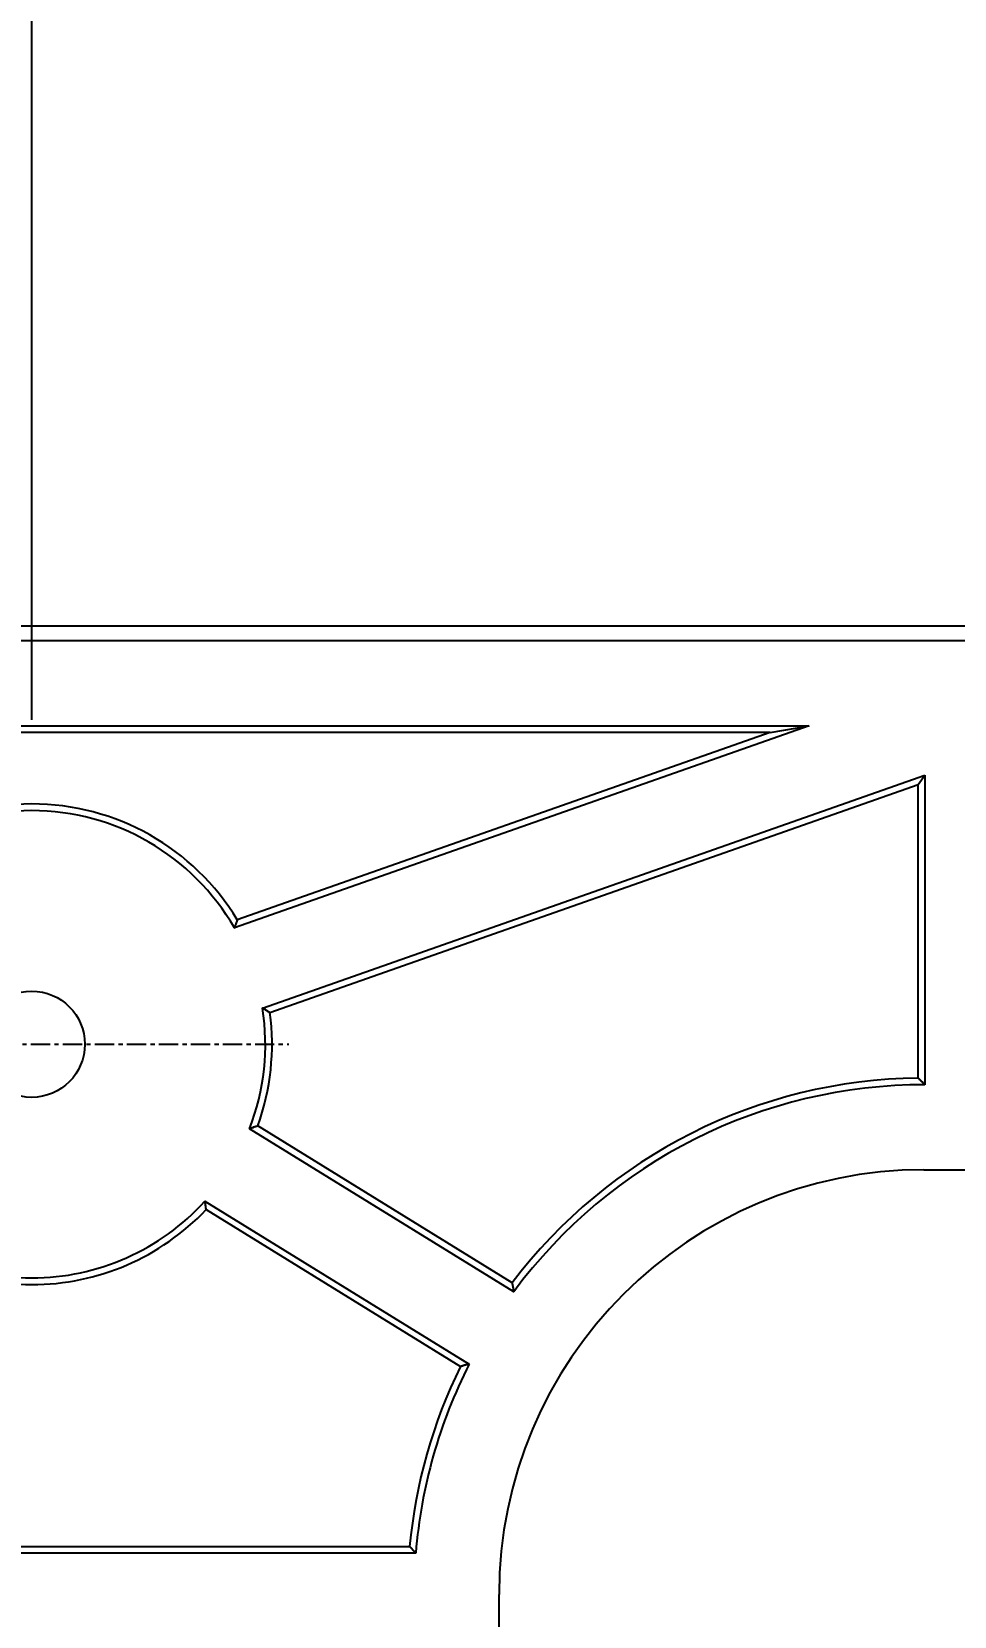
# Model space of a CAD drawing. Extents: x -268 to 907, y 393 to 1224.
# Drawn here: x 249.66 to 271.38, y 995.58 to 1032.88 of the extents above; entities that cross this region are included whole.
import ezdxf

# ---------------------------------------------------------------- set-up
doc = ezdxf.new("R2010")
doc.units = 0
doc.header["$LTSCALE"] = 1.21
doc.header["$MEASUREMENT"] = 0
doc.linetypes.add('CENTER', pattern=[0.6, 0.375, -0.075, 0.075, -0.075])
doc.layers.get('0').update_dxf_attribs({"linetype": 'CONTINUOUS'})
doc.layers.get('DEFPOINTS').update_dxf_attribs({"linetype": 'CONTINUOUS'})
doc.layers.add('DIM', color=82, linetype='CONTINUOUS')
doc.styles.get("Standard").update_dxf_attribs({"font": 'txt', "bigfont": 'gbcbig.shx'})
doc.styles.add('TXT', font='txt.shx', dxfattribs={"bigfont": 'gbcbig.shx'})
doc.dimstyles.new('Y3', dxfattribs={"dimtxt": 3, "dimasz": 2, "dimexe": 0.3, "dimexo": 0.3, "dimgap": 0.66, "dimtad": 0, "dimdec": 4, "dimdsep": 46, "dimtxsty": 'Standard', "dimcen": 0, "dimclrd": 3, "dimclre": 3, "dimadec": 0, "dimazin": 0, "dimtfac": 1, "dimtdec": 4, "dimtofl": 0, "dimtmove": 2, "dimatfit": 3, "dimfxl": 0, "dimtolj": 1, "dimarcsym": 0})

# ---------------------------------------------------------------- blocks, each defined once
blk = doc.blocks.new('_CLOSEDBLANK')
at = {"color": 0, "linetype": 'ByBlock'}
for p, q in [((-1, 0.167), (0, 0)), ((-1, 0.167), (-1, -0.167)), ((0, 0), (-1, -0.167))]:
    blk.add_line(p, q, dxfattribs=at)
blk = doc.blocks.new('*D55')
at = {"layer": 'DEFPOINTS', "color": 0}
for p in [(249.664, 1035.761), (249.664, 1016.385), (332.664, 1015.268)]:
    blk.add_point(p, dxfattribs=at)
at = {"layer": 'DIM', "color": 3, "lineweight": -2}
for p, q in [((249.664, 1016.685), (249.664, 1036.061)), ((332.664, 1015.568), (332.664, 1036.061)), ((251.664, 1035.761), (287.171, 1035.761)), ((330.664, 1035.761), (295.157, 1035.761))]:
    blk.add_line(p, q, dxfattribs=at)
at = {"layer": 'DIM', "color": 3, "lineweight": -2, "xscale": 2, "yscale": 2, "zscale": 2, "rotation": 180}
blk.add_blockref('_CLOSEDBLANK', (249.664, 1035.761), dxfattribs=at)
at = {"layer": 'DIM', "color": 3, "lineweight": -2, "xscale": 2, "yscale": 2, "zscale": 2}
blk.add_blockref('_CLOSEDBLANK', (332.664, 1035.761), dxfattribs=at)
at = {"layer": 'DIM', "color": 0, "insert": (291.164, 1035.761), "char_height": 4, "attachment_point": 5, "style": 'TXT'}
blk.add_mtext('\\A1;83', dxfattribs=at)

msp = doc.modelspace()

# ---------------------------------------------------------------- linework, layer by layer
at = {"color": 7, "linetype": 'Continuous'}
for p, q in [((153.81469, 1018.89201), (345.51334, 1018.89201)), ((345.16414, 1018.5428), (154.16389, 1018.5428)), ((231.36332, 1016.54225), (267.96471, 1016.54225)), ((267.96471, 1016.54225), (254.43411, 1011.78295)), ((267.0439, 1016.38503), (267.96471, 1016.54225)), ((267.0439, 1016.38503), (232.28413, 1016.38503)), ((267.0439, 1016.38503), (254.50389, 1011.97416)), ((255.09774, 1009.89626), (270.68868, 1015.38028)), ((270.53145, 1015.15831), (270.68868, 1015.38028)), ((270.68868, 1015.38028), (270.68868, 1008.09198)), ((255.27186, 1009.79084), (270.53145, 1015.15831)), ((270.53145, 1008.24851), (270.53145, 1015.15831)), ((260.97131, 1003.43023), (254.98467, 1007.12286)), ((261.01113, 1003.22094), (254.7921, 1007.05691)), ((270.66401, 1006.09201), (322.71334, 1006.09201)), ((253.74215, 1005.35468), (259.96117, 1001.51871)), ((253.76963, 1005.15299), (259.75627, 1001.46037)), ((258.70381, 997.06852), (240.62421, 997.06852)), ((240.76826, 997.22575), (258.55977, 997.22575)), ((260.66401, 848.04504), (260.66401, 996.09201))]:
    msp.add_line(p, q, dxfattribs=at)
at = {"color": 1, "linetype": 'CENTER'}
msp.add_line((243.61401, 1009.04504), (255.71401, 1009.04504), dxfattribs=at)
at = {"color": 7}
for points in [[(254.504, 1011.97, 0), (254.504, 1011.97, 0), (254.503, 1011.97, 0), (254.503, 1011.97, 0), (254.502, 1011.97, 0), (254.502, 1011.97, 0), (254.502, 1011.97, 0), (254.501, 1011.97, 0), (254.501, 1011.97, 0), (254.501, 1011.97, 0), (254.5, 1011.96, 0), (254.5, 1011.96, 0), (254.5, 1011.96, 0), (254.499, 1011.96, 0), (254.499, 1011.96, 0), (254.498, 1011.96, 0), (254.498, 1011.96, 0), (254.498, 1011.96, 0), (254.497, 1011.96, 0), (254.497, 1011.96, 0), (254.497, 1011.95, 0), (254.496, 1011.95, 0), (254.496, 1011.95, 0), (254.496, 1011.95, 0), (254.495, 1011.95, 0), (254.495, 1011.95, 0), (254.495, 1011.95, 0), (254.494, 1011.95, 0), (254.494, 1011.95, 0), (254.493, 1011.95, 0), (254.493, 1011.94, 0), (254.493, 1011.94, 0), (254.492, 1011.94, 0), (254.492, 1011.94, 0), (254.492, 1011.94, 0), (254.491, 1011.94, 0), (254.491, 1011.94, 0), (254.491, 1011.94, 0), (254.49, 1011.94, 0), (254.49, 1011.94, 0), (254.489, 1011.93, 0), (254.489, 1011.93, 0), (254.489, 1011.93, 0), (254.488, 1011.93, 0), (254.488, 1011.93, 0), (254.488, 1011.93, 0), (254.487, 1011.93, 0), (254.487, 1011.93, 0), (254.487, 1011.93, 0), (254.486, 1011.93, 0), (254.486, 1011.92, 0), (254.485, 1011.92, 0), (254.485, 1011.92, 0), (254.485, 1011.92, 0), (254.484, 1011.92, 0), (254.484, 1011.92, 0), (254.484, 1011.92, 0), (254.483, 1011.92, 0), (254.483, 1011.92, 0), (254.483, 1011.92, 0), (254.482, 1011.91, 0), (254.482, 1011.91, 0), (254.481, 1011.91, 0), (254.481, 1011.91, 0), (254.481, 1011.91, 0), (254.48, 1011.91, 0), (254.48, 1011.91, 0), (254.48, 1011.91, 0), (254.479, 1011.91, 0), (254.479, 1011.9, 0), (254.479, 1011.9, 0), (254.478, 1011.9, 0), (254.478, 1011.9, 0), (254.477, 1011.9, 0), (254.477, 1011.9, 0), (254.477, 1011.9, 0), (254.476, 1011.9, 0), (254.476, 1011.9, 0), (254.476, 1011.9, 0), (254.475, 1011.89, 0), (254.475, 1011.89, 0), (254.475, 1011.89, 0), (254.474, 1011.89, 0), (254.474, 1011.89, 0), (254.473, 1011.89, 0), (254.473, 1011.89, 0), (254.473, 1011.89, 0), (254.472, 1011.89, 0), (254.472, 1011.89, 0), (254.472, 1011.88, 0), (254.471, 1011.88, 0), (254.471, 1011.88, 0), (254.471, 1011.88, 0), (254.47, 1011.88, 0), (254.47, 1011.88, 0), (254.469, 1011.88, 0), (254.469, 1011.88, 0), (254.469, 1011.88, 0), (254.468, 1011.88, 0), (254.468, 1011.87, 0), (254.468, 1011.87, 0), (254.467, 1011.87, 0), (254.467, 1011.87, 0), (254.467, 1011.87, 0), (254.466, 1011.87, 0), (254.466, 1011.87, 0), (254.465, 1011.87, 0), (254.465, 1011.87, 0), (254.465, 1011.87, 0), (254.464, 1011.86, 0), (254.464, 1011.86, 0), (254.464, 1011.86, 0), (254.463, 1011.86, 0), (254.463, 1011.86, 0), (254.463, 1011.86, 0), (254.462, 1011.86, 0), (254.462, 1011.86, 0), (254.461, 1011.86, 0), (254.461, 1011.86, 0), (254.461, 1011.85, 0), (254.46, 1011.85, 0), (254.46, 1011.85, 0), (254.46, 1011.85, 0), (254.459, 1011.85, 0), (254.459, 1011.85, 0), (254.458, 1011.85, 0), (254.458, 1011.85, 0), (254.458, 1011.85, 0), (254.457, 1011.85, 0), (254.457, 1011.84, 0), (254.457, 1011.84, 0), (254.456, 1011.84, 0), (254.456, 1011.84, 0), (254.456, 1011.84, 0), (254.455, 1011.84, 0), (254.455, 1011.84, 0), (254.454, 1011.84, 0), (254.454, 1011.84, 0), (254.454, 1011.84, 0), (254.453, 1011.83, 0), (254.453, 1011.83, 0), (254.453, 1011.83, 0), (254.452, 1011.83, 0), (254.452, 1011.83, 0), (254.451, 1011.83, 0), (254.451, 1011.83, 0), (254.451, 1011.83, 0), (254.45, 1011.83, 0), (254.45, 1011.83, 0), (254.45, 1011.82, 0), (254.449, 1011.82, 0), (254.449, 1011.82, 0), (254.449, 1011.82, 0), (254.448, 1011.82, 0), (254.448, 1011.82, 0), (254.447, 1011.82, 0), (254.447, 1011.82, 0), (254.447, 1011.82, 0), (254.446, 1011.82, 0), (254.446, 1011.81, 0), (254.446, 1011.81, 0), (254.445, 1011.81, 0), (254.445, 1011.81, 0), (254.444, 1011.81, 0), (254.444, 1011.81, 0), (254.444, 1011.81, 0), (254.443, 1011.81, 0), (254.443, 1011.81, 0), (254.443, 1011.81, 0), (254.442, 1011.8, 0), (254.442, 1011.8, 0), (254.442, 1011.8, 0), (254.441, 1011.8, 0), (254.441, 1011.8, 0), (254.44, 1011.8, 0), (254.44, 1011.8, 0), (254.44, 1011.8, 0), (254.439, 1011.8, 0), (254.439, 1011.8, 0), (254.439, 1011.79, 0), (254.438, 1011.79, 0), (254.438, 1011.79, 0), (254.437, 1011.79, 0), (254.437, 1011.79, 0), (254.437, 1011.79, 0), (254.436, 1011.79, 0), (254.436, 1011.79, 0), (254.436, 1011.79, 0), (254.435, 1011.79, 0), (254.435, 1011.78, 0), (254.434, 1011.78, 0), (254.434, 1011.78, 0)], [(255.272, 1009.79, 0), (255.271, 1009.79, 0), (255.27, 1009.79, 0), (255.269, 1009.79, 0), (255.268, 1009.79, 0), (255.267, 1009.79, 0), (255.266, 1009.79, 0), (255.265, 1009.79, 0), (255.265, 1009.8, 0), (255.264, 1009.8, 0), (255.263, 1009.8, 0), (255.262, 1009.8, 0), (255.261, 1009.8, 0), (255.26, 1009.8, 0), (255.259, 1009.8, 0), (255.258, 1009.8, 0), (255.257, 1009.8, 0), (255.256, 1009.8, 0), (255.255, 1009.8, 0), (255.255, 1009.8, 0), (255.254, 1009.8, 0), (255.253, 1009.8, 0), (255.252, 1009.8, 0), (255.251, 1009.8, 0), (255.25, 1009.8, 0), (255.249, 1009.8, 0), (255.248, 1009.81, 0), (255.247, 1009.81, 0), (255.246, 1009.81, 0), (255.245, 1009.81, 0), (255.245, 1009.81, 0), (255.244, 1009.81, 0), (255.243, 1009.81, 0), (255.242, 1009.81, 0), (255.241, 1009.81, 0), (255.24, 1009.81, 0), (255.239, 1009.81, 0), (255.238, 1009.81, 0), (255.237, 1009.81, 0), (255.236, 1009.81, 0), (255.235, 1009.81, 0), (255.235, 1009.81, 0), (255.234, 1009.81, 0), (255.233, 1009.81, 0), (255.232, 1009.82, 0), (255.231, 1009.82, 0), (255.23, 1009.82, 0), (255.229, 1009.82, 0), (255.228, 1009.82, 0), (255.227, 1009.82, 0), (255.226, 1009.82, 0), (255.225, 1009.82, 0), (255.225, 1009.82, 0), (255.224, 1009.82, 0), (255.223, 1009.82, 0), (255.222, 1009.82, 0), (255.221, 1009.82, 0), (255.22, 1009.82, 0), (255.219, 1009.82, 0), (255.218, 1009.82, 0), (255.217, 1009.82, 0), (255.216, 1009.82, 0), (255.215, 1009.83, 0), (255.215, 1009.83, 0), (255.214, 1009.83, 0), (255.213, 1009.83, 0), (255.212, 1009.83, 0), (255.211, 1009.83, 0), (255.21, 1009.83, 0), (255.209, 1009.83, 0), (255.208, 1009.83, 0), (255.207, 1009.83, 0), (255.206, 1009.83, 0), (255.205, 1009.83, 0), (255.205, 1009.83, 0), (255.204, 1009.83, 0), (255.203, 1009.83, 0), (255.202, 1009.83, 0), (255.201, 1009.83, 0), (255.2, 1009.83, 0), (255.199, 1009.84, 0), (255.198, 1009.84, 0), (255.197, 1009.84, 0), (255.196, 1009.84, 0), (255.195, 1009.84, 0), (255.195, 1009.84, 0), (255.194, 1009.84, 0), (255.193, 1009.84, 0), (255.192, 1009.84, 0), (255.191, 1009.84, 0), (255.19, 1009.84, 0), (255.189, 1009.84, 0), (255.188, 1009.84, 0), (255.187, 1009.84, 0), (255.186, 1009.84, 0), (255.185, 1009.84, 0), (255.185, 1009.84, 0), (255.184, 1009.84, 0), (255.183, 1009.85, 0), (255.182, 1009.85, 0), (255.181, 1009.85, 0), (255.18, 1009.85, 0), (255.179, 1009.85, 0), (255.178, 1009.85, 0), (255.177, 1009.85, 0), (255.176, 1009.85, 0), (255.175, 1009.85, 0), (255.174, 1009.85, 0), (255.174, 1009.85, 0), (255.173, 1009.85, 0), (255.172, 1009.85, 0), (255.171, 1009.85, 0), (255.17, 1009.85, 0), (255.169, 1009.85, 0), (255.168, 1009.85, 0), (255.167, 1009.85, 0), (255.166, 1009.86, 0), (255.165, 1009.86, 0), (255.164, 1009.86, 0), (255.164, 1009.86, 0), (255.163, 1009.86, 0), (255.162, 1009.86, 0), (255.161, 1009.86, 0), (255.16, 1009.86, 0), (255.159, 1009.86, 0), (255.158, 1009.86, 0), (255.157, 1009.86, 0), (255.156, 1009.86, 0), (255.155, 1009.86, 0), (255.154, 1009.86, 0), (255.153, 1009.86, 0), (255.153, 1009.86, 0), (255.152, 1009.86, 0), (255.151, 1009.86, 0), (255.15, 1009.87, 0), (255.149, 1009.87, 0), (255.148, 1009.87, 0), (255.147, 1009.87, 0), (255.146, 1009.87, 0), (255.145, 1009.87, 0), (255.144, 1009.87, 0), (255.143, 1009.87, 0), (255.143, 1009.87, 0), (255.142, 1009.87, 0), (255.141, 1009.87, 0), (255.14, 1009.87, 0), (255.139, 1009.87, 0), (255.138, 1009.87, 0), (255.137, 1009.87, 0), (255.136, 1009.87, 0), (255.135, 1009.87, 0), (255.134, 1009.87, 0), (255.133, 1009.87, 0), (255.132, 1009.88, 0), (255.132, 1009.88, 0), (255.131, 1009.88, 0), (255.13, 1009.88, 0), (255.129, 1009.88, 0), (255.128, 1009.88, 0), (255.127, 1009.88, 0), (255.126, 1009.88, 0), (255.125, 1009.88, 0), (255.124, 1009.88, 0), (255.123, 1009.88, 0), (255.122, 1009.88, 0), (255.122, 1009.88, 0), (255.121, 1009.88, 0), (255.12, 1009.88, 0), (255.119, 1009.88, 0), (255.118, 1009.88, 0), (255.117, 1009.88, 0), (255.116, 1009.89, 0), (255.115, 1009.89, 0), (255.114, 1009.89, 0), (255.113, 1009.89, 0), (255.112, 1009.89, 0), (255.111, 1009.89, 0), (255.111, 1009.89, 0), (255.11, 1009.89, 0), (255.109, 1009.89, 0), (255.108, 1009.89, 0), (255.107, 1009.89, 0), (255.106, 1009.89, 0), (255.105, 1009.89, 0), (255.104, 1009.89, 0), (255.103, 1009.89, 0), (255.102, 1009.89, 0), (255.101, 1009.89, 0), (255.1, 1009.89, 0), (255.1, 1009.9, 0), (255.099, 1009.9, 0), (255.098, 1009.9, 0)], [(270.689, 1008.09, 0), (270.688, 1008.09, 0), (270.687, 1008.09, 0), (270.686, 1008.09, 0), (270.685, 1008.1, 0), (270.685, 1008.1, 0), (270.684, 1008.1, 0), (270.683, 1008.1, 0), (270.682, 1008.1, 0), (270.681, 1008.1, 0), (270.68, 1008.1, 0), (270.68, 1008.1, 0), (270.679, 1008.1, 0), (270.678, 1008.1, 0), (270.677, 1008.1, 0), (270.676, 1008.1, 0), (270.676, 1008.11, 0), (270.675, 1008.11, 0), (270.674, 1008.11, 0), (270.673, 1008.11, 0), (270.672, 1008.11, 0), (270.671, 1008.11, 0), (270.671, 1008.11, 0), (270.67, 1008.11, 0), (270.669, 1008.11, 0), (270.668, 1008.11, 0), (270.667, 1008.11, 0), (270.667, 1008.11, 0), (270.666, 1008.11, 0), (270.665, 1008.12, 0), (270.664, 1008.12, 0), (270.663, 1008.12, 0), (270.662, 1008.12, 0), (270.662, 1008.12, 0), (270.661, 1008.12, 0), (270.66, 1008.12, 0), (270.659, 1008.12, 0), (270.658, 1008.12, 0), (270.657, 1008.12, 0), (270.657, 1008.12, 0), (270.656, 1008.12, 0), (270.655, 1008.13, 0), (270.654, 1008.13, 0), (270.653, 1008.13, 0), (270.653, 1008.13, 0), (270.652, 1008.13, 0), (270.651, 1008.13, 0), (270.65, 1008.13, 0), (270.649, 1008.13, 0), (270.648, 1008.13, 0), (270.648, 1008.13, 0), (270.647, 1008.13, 0), (270.646, 1008.13, 0), (270.645, 1008.14, 0), (270.644, 1008.14, 0), (270.644, 1008.14, 0), (270.643, 1008.14, 0), (270.642, 1008.14, 0), (270.641, 1008.14, 0), (270.64, 1008.14, 0), (270.639, 1008.14, 0), (270.639, 1008.14, 0), (270.638, 1008.14, 0), (270.637, 1008.14, 0), (270.636, 1008.14, 0), (270.635, 1008.15, 0), (270.634, 1008.15, 0), (270.634, 1008.15, 0), (270.633, 1008.15, 0), (270.632, 1008.15, 0), (270.631, 1008.15, 0), (270.63, 1008.15, 0), (270.63, 1008.15, 0), (270.629, 1008.15, 0), (270.628, 1008.15, 0), (270.627, 1008.15, 0), (270.626, 1008.15, 0), (270.625, 1008.16, 0), (270.625, 1008.16, 0), (270.624, 1008.16, 0), (270.623, 1008.16, 0), (270.622, 1008.16, 0), (270.621, 1008.16, 0), (270.62, 1008.16, 0), (270.62, 1008.16, 0), (270.619, 1008.16, 0), (270.618, 1008.16, 0), (270.617, 1008.16, 0), (270.616, 1008.16, 0), (270.616, 1008.17, 0), (270.615, 1008.17, 0), (270.614, 1008.17, 0), (270.613, 1008.17, 0), (270.612, 1008.17, 0), (270.611, 1008.17, 0), (270.611, 1008.17, 0), (270.61, 1008.17, 0), (270.609, 1008.17, 0), (270.608, 1008.17, 0), (270.607, 1008.17, 0), (270.606, 1008.17, 0), (270.606, 1008.17, 0), (270.605, 1008.18, 0), (270.604, 1008.18, 0), (270.603, 1008.18, 0), (270.602, 1008.18, 0), (270.602, 1008.18, 0), (270.601, 1008.18, 0), (270.6, 1008.18, 0), (270.599, 1008.18, 0), (270.598, 1008.18, 0), (270.597, 1008.18, 0), (270.597, 1008.18, 0), (270.596, 1008.18, 0), (270.595, 1008.19, 0), (270.594, 1008.19, 0), (270.593, 1008.19, 0), (270.592, 1008.19, 0), (270.592, 1008.19, 0), (270.591, 1008.19, 0), (270.59, 1008.19, 0), (270.589, 1008.19, 0), (270.588, 1008.19, 0), (270.588, 1008.19, 0), (270.587, 1008.19, 0), (270.586, 1008.19, 0), (270.585, 1008.2, 0), (270.584, 1008.2, 0), (270.583, 1008.2, 0), (270.583, 1008.2, 0), (270.582, 1008.2, 0), (270.581, 1008.2, 0), (270.58, 1008.2, 0), (270.579, 1008.2, 0), (270.578, 1008.2, 0), (270.578, 1008.2, 0), (270.577, 1008.2, 0), (270.576, 1008.2, 0), (270.575, 1008.21, 0), (270.574, 1008.21, 0), (270.574, 1008.21, 0), (270.573, 1008.21, 0), (270.572, 1008.21, 0), (270.571, 1008.21, 0), (270.57, 1008.21, 0), (270.569, 1008.21, 0), (270.569, 1008.21, 0), (270.568, 1008.21, 0), (270.567, 1008.21, 0), (270.566, 1008.21, 0), (270.565, 1008.21, 0), (270.564, 1008.22, 0), (270.564, 1008.22, 0), (270.563, 1008.22, 0), (270.562, 1008.22, 0), (270.561, 1008.22, 0), (270.56, 1008.22, 0), (270.56, 1008.22, 0), (270.559, 1008.22, 0), (270.558, 1008.22, 0), (270.557, 1008.22, 0), (270.556, 1008.22, 0), (270.555, 1008.22, 0), (270.555, 1008.23, 0), (270.554, 1008.23, 0), (270.553, 1008.23, 0), (270.552, 1008.23, 0), (270.551, 1008.23, 0), (270.55, 1008.23, 0), (270.55, 1008.23, 0), (270.549, 1008.23, 0), (270.548, 1008.23, 0), (270.547, 1008.23, 0), (270.546, 1008.23, 0), (270.545, 1008.23, 0), (270.545, 1008.24, 0), (270.544, 1008.24, 0), (270.543, 1008.24, 0), (270.542, 1008.24, 0), (270.541, 1008.24, 0), (270.541, 1008.24, 0), (270.54, 1008.24, 0), (270.539, 1008.24, 0), (270.538, 1008.24, 0), (270.537, 1008.24, 0), (270.536, 1008.24, 0), (270.536, 1008.24, 0), (270.535, 1008.25, 0), (270.534, 1008.25, 0), (270.533, 1008.25, 0), (270.532, 1008.25, 0), (270.531, 1008.25, 0)], [(254.985, 1007.12, 0), (254.984, 1007.12, 0), (254.983, 1007.12, 0), (254.982, 1007.12, 0), (254.981, 1007.12, 0), (254.98, 1007.12, 0), (254.979, 1007.12, 0), (254.978, 1007.12, 0), (254.977, 1007.12, 0), (254.976, 1007.12, 0), (254.975, 1007.12, 0), (254.974, 1007.12, 0), (254.973, 1007.12, 0), (254.972, 1007.12, 0), (254.971, 1007.12, 0), (254.97, 1007.12, 0), (254.969, 1007.12, 0), (254.968, 1007.12, 0), (254.967, 1007.12, 0), (254.966, 1007.12, 0), (254.965, 1007.12, 0), (254.964, 1007.12, 0), (254.963, 1007.12, 0), (254.962, 1007.11, 0), (254.961, 1007.11, 0), (254.96, 1007.11, 0), (254.958, 1007.11, 0), (254.957, 1007.11, 0), (254.956, 1007.11, 0), (254.955, 1007.11, 0), (254.954, 1007.11, 0), (254.953, 1007.11, 0), (254.952, 1007.11, 0), (254.951, 1007.11, 0), (254.95, 1007.11, 0), (254.949, 1007.11, 0), (254.948, 1007.11, 0), (254.947, 1007.11, 0), (254.946, 1007.11, 0), (254.945, 1007.11, 0), (254.944, 1007.11, 0), (254.943, 1007.11, 0), (254.942, 1007.11, 0), (254.941, 1007.11, 0), (254.94, 1007.11, 0), (254.939, 1007.11, 0), (254.938, 1007.11, 0), (254.937, 1007.11, 0), (254.936, 1007.11, 0), (254.935, 1007.11, 0), (254.934, 1007.11, 0), (254.933, 1007.11, 0), (254.932, 1007.1, 0), (254.931, 1007.1, 0), (254.93, 1007.1, 0), (254.929, 1007.1, 0), (254.928, 1007.1, 0), (254.927, 1007.1, 0), (254.926, 1007.1, 0), (254.925, 1007.1, 0), (254.924, 1007.1, 0), (254.923, 1007.1, 0), (254.922, 1007.1, 0), (254.921, 1007.1, 0), (254.92, 1007.1, 0), (254.919, 1007.1, 0), (254.918, 1007.1, 0), (254.917, 1007.1, 0), (254.916, 1007.1, 0), (254.915, 1007.1, 0), (254.914, 1007.1, 0), (254.913, 1007.1, 0), (254.912, 1007.1, 0), (254.911, 1007.1, 0), (254.91, 1007.1, 0), (254.909, 1007.1, 0), (254.908, 1007.1, 0), (254.907, 1007.1, 0), (254.906, 1007.1, 0), (254.905, 1007.1, 0), (254.904, 1007.09, 0), (254.903, 1007.09, 0), (254.902, 1007.09, 0), (254.901, 1007.09, 0), (254.9, 1007.09, 0), (254.899, 1007.09, 0), (254.898, 1007.09, 0), (254.897, 1007.09, 0), (254.896, 1007.09, 0), (254.895, 1007.09, 0), (254.894, 1007.09, 0), (254.893, 1007.09, 0), (254.892, 1007.09, 0), (254.891, 1007.09, 0), (254.89, 1007.09, 0), (254.889, 1007.09, 0), (254.888, 1007.09, 0), (254.887, 1007.09, 0), (254.886, 1007.09, 0), (254.885, 1007.09, 0), (254.884, 1007.09, 0), (254.883, 1007.09, 0), (254.882, 1007.09, 0), (254.881, 1007.09, 0), (254.88, 1007.09, 0), (254.879, 1007.09, 0), (254.878, 1007.09, 0), (254.877, 1007.09, 0), (254.876, 1007.09, 0), (254.875, 1007.08, 0), (254.874, 1007.08, 0), (254.873, 1007.08, 0), (254.872, 1007.08, 0), (254.871, 1007.08, 0), (254.87, 1007.08, 0), (254.869, 1007.08, 0), (254.868, 1007.08, 0), (254.867, 1007.08, 0), (254.866, 1007.08, 0), (254.865, 1007.08, 0), (254.864, 1007.08, 0), (254.863, 1007.08, 0), (254.862, 1007.08, 0), (254.861, 1007.08, 0), (254.86, 1007.08, 0), (254.859, 1007.08, 0), (254.858, 1007.08, 0), (254.857, 1007.08, 0), (254.856, 1007.08, 0), (254.855, 1007.08, 0), (254.854, 1007.08, 0), (254.853, 1007.08, 0), (254.852, 1007.08, 0), (254.851, 1007.08, 0), (254.85, 1007.08, 0), (254.849, 1007.08, 0), (254.848, 1007.08, 0), (254.847, 1007.08, 0), (254.846, 1007.07, 0), (254.845, 1007.07, 0), (254.844, 1007.07, 0), (254.843, 1007.07, 0), (254.842, 1007.07, 0), (254.841, 1007.07, 0), (254.84, 1007.07, 0), (254.839, 1007.07, 0), (254.838, 1007.07, 0), (254.837, 1007.07, 0), (254.836, 1007.07, 0), (254.835, 1007.07, 0), (254.834, 1007.07, 0), (254.832, 1007.07, 0), (254.831, 1007.07, 0), (254.83, 1007.07, 0), (254.829, 1007.07, 0), (254.828, 1007.07, 0), (254.827, 1007.07, 0), (254.826, 1007.07, 0), (254.825, 1007.07, 0), (254.824, 1007.07, 0), (254.823, 1007.07, 0), (254.822, 1007.07, 0), (254.821, 1007.07, 0), (254.82, 1007.07, 0), (254.819, 1007.07, 0), (254.818, 1007.07, 0), (254.817, 1007.07, 0), (254.816, 1007.07, 0), (254.815, 1007.06, 0), (254.814, 1007.06, 0), (254.813, 1007.06, 0), (254.812, 1007.06, 0), (254.811, 1007.06, 0), (254.81, 1007.06, 0), (254.809, 1007.06, 0), (254.808, 1007.06, 0), (254.807, 1007.06, 0), (254.806, 1007.06, 0), (254.805, 1007.06, 0), (254.804, 1007.06, 0), (254.803, 1007.06, 0), (254.802, 1007.06, 0), (254.801, 1007.06, 0), (254.8, 1007.06, 0), (254.799, 1007.06, 0), (254.798, 1007.06, 0), (254.797, 1007.06, 0), (254.796, 1007.06, 0), (254.795, 1007.06, 0), (254.794, 1007.06, 0), (254.793, 1007.06, 0), (254.792, 1007.06, 0)], [(253.77, 1005.15, 0), (253.769, 1005.15, 0), (253.769, 1005.16, 0), (253.769, 1005.16, 0), (253.769, 1005.16, 0), (253.769, 1005.16, 0), (253.769, 1005.16, 0), (253.769, 1005.16, 0), (253.769, 1005.16, 0), (253.768, 1005.16, 0), (253.768, 1005.16, 0), (253.768, 1005.16, 0), (253.768, 1005.17, 0), (253.768, 1005.17, 0), (253.768, 1005.17, 0), (253.768, 1005.17, 0), (253.767, 1005.17, 0), (253.767, 1005.17, 0), (253.767, 1005.17, 0), (253.767, 1005.17, 0), (253.767, 1005.17, 0), (253.767, 1005.18, 0), (253.767, 1005.18, 0), (253.766, 1005.18, 0), (253.766, 1005.18, 0), (253.766, 1005.18, 0), (253.766, 1005.18, 0), (253.766, 1005.18, 0), (253.766, 1005.18, 0), (253.766, 1005.18, 0), (253.765, 1005.18, 0), (253.765, 1005.19, 0), (253.765, 1005.19, 0), (253.765, 1005.19, 0), (253.765, 1005.19, 0), (253.765, 1005.19, 0), (253.765, 1005.19, 0), (253.764, 1005.19, 0), (253.764, 1005.19, 0), (253.764, 1005.19, 0), (253.764, 1005.2, 0), (253.764, 1005.2, 0), (253.764, 1005.2, 0), (253.764, 1005.2, 0), (253.764, 1005.2, 0), (253.763, 1005.2, 0), (253.763, 1005.2, 0), (253.763, 1005.2, 0), (253.763, 1005.2, 0), (253.763, 1005.2, 0), (253.763, 1005.21, 0), (253.763, 1005.21, 0), (253.762, 1005.21, 0), (253.762, 1005.21, 0), (253.762, 1005.21, 0), (253.762, 1005.21, 0), (253.762, 1005.21, 0), (253.762, 1005.21, 0), (253.762, 1005.21, 0), (253.761, 1005.22, 0), (253.761, 1005.22, 0), (253.761, 1005.22, 0), (253.761, 1005.22, 0), (253.761, 1005.22, 0), (253.761, 1005.22, 0), (253.761, 1005.22, 0), (253.76, 1005.22, 0), (253.76, 1005.22, 0), (253.76, 1005.22, 0), (253.76, 1005.23, 0), (253.76, 1005.23, 0), (253.76, 1005.23, 0), (253.76, 1005.23, 0), (253.759, 1005.23, 0), (253.759, 1005.23, 0), (253.759, 1005.23, 0), (253.759, 1005.23, 0), (253.759, 1005.23, 0), (253.759, 1005.24, 0), (253.759, 1005.24, 0), (253.758, 1005.24, 0), (253.758, 1005.24, 0), (253.758, 1005.24, 0), (253.758, 1005.24, 0), (253.758, 1005.24, 0), (253.758, 1005.24, 0), (253.758, 1005.24, 0), (253.757, 1005.24, 0), (253.757, 1005.25, 0), (253.757, 1005.25, 0), (253.757, 1005.25, 0), (253.757, 1005.25, 0), (253.757, 1005.25, 0), (253.757, 1005.25, 0), (253.756, 1005.25, 0), (253.756, 1005.25, 0), (253.756, 1005.25, 0), (253.756, 1005.26, 0), (253.756, 1005.26, 0), (253.756, 1005.26, 0), (253.756, 1005.26, 0), (253.755, 1005.26, 0), (253.755, 1005.26, 0), (253.755, 1005.26, 0), (253.755, 1005.26, 0), (253.755, 1005.26, 0), (253.755, 1005.26, 0), (253.755, 1005.27, 0), (253.754, 1005.27, 0), (253.754, 1005.27, 0), (253.754, 1005.27, 0), (253.754, 1005.27, 0), (253.754, 1005.27, 0), (253.754, 1005.27, 0), (253.754, 1005.27, 0), (253.753, 1005.27, 0), (253.753, 1005.28, 0), (253.753, 1005.28, 0), (253.753, 1005.28, 0), (253.753, 1005.28, 0), (253.753, 1005.28, 0), (253.752, 1005.28, 0), (253.752, 1005.28, 0), (253.752, 1005.28, 0), (253.752, 1005.28, 0), (253.752, 1005.29, 0), (253.752, 1005.29, 0), (253.752, 1005.29, 0), (253.751, 1005.29, 0), (253.751, 1005.29, 0), (253.751, 1005.29, 0), (253.751, 1005.29, 0), (253.751, 1005.29, 0), (253.751, 1005.29, 0), (253.751, 1005.29, 0), (253.75, 1005.3, 0), (253.75, 1005.3, 0), (253.75, 1005.3, 0), (253.75, 1005.3, 0), (253.75, 1005.3, 0), (253.75, 1005.3, 0), (253.75, 1005.3, 0), (253.749, 1005.3, 0), (253.749, 1005.3, 0), (253.749, 1005.31, 0), (253.749, 1005.31, 0), (253.749, 1005.31, 0), (253.749, 1005.31, 0), (253.749, 1005.31, 0), (253.748, 1005.31, 0), (253.748, 1005.31, 0), (253.748, 1005.31, 0), (253.748, 1005.31, 0), (253.748, 1005.31, 0), (253.748, 1005.32, 0), (253.747, 1005.32, 0), (253.747, 1005.32, 0), (253.747, 1005.32, 0), (253.747, 1005.32, 0), (253.747, 1005.32, 0), (253.747, 1005.32, 0), (253.747, 1005.32, 0), (253.746, 1005.32, 0), (253.746, 1005.33, 0), (253.746, 1005.33, 0), (253.746, 1005.33, 0), (253.746, 1005.33, 0), (253.746, 1005.33, 0), (253.746, 1005.33, 0), (253.745, 1005.33, 0), (253.745, 1005.33, 0), (253.745, 1005.33, 0), (253.745, 1005.33, 0), (253.745, 1005.34, 0), (253.745, 1005.34, 0), (253.745, 1005.34, 0), (253.744, 1005.34, 0), (253.744, 1005.34, 0), (253.744, 1005.34, 0), (253.744, 1005.34, 0), (253.744, 1005.34, 0), (253.744, 1005.34, 0), (253.743, 1005.35, 0), (253.743, 1005.35, 0), (253.743, 1005.35, 0), (253.743, 1005.35, 0), (253.743, 1005.35, 0), (253.743, 1005.35, 0), (253.743, 1005.35, 0), (253.742, 1005.35, 0), (253.742, 1005.35, 0), (253.742, 1005.35, 0)], [(260.971, 1003.43, 0), (260.972, 1003.43, 0), (260.972, 1003.43, 0), (260.972, 1003.43, 0), (260.972, 1003.43, 0), (260.972, 1003.42, 0), (260.973, 1003.42, 0), (260.973, 1003.42, 0), (260.973, 1003.42, 0), (260.973, 1003.42, 0), (260.973, 1003.42, 0), (260.974, 1003.42, 0), (260.974, 1003.42, 0), (260.974, 1003.42, 0), (260.974, 1003.41, 0), (260.974, 1003.41, 0), (260.975, 1003.41, 0), (260.975, 1003.41, 0), (260.975, 1003.41, 0), (260.975, 1003.41, 0), (260.975, 1003.41, 0), (260.976, 1003.41, 0), (260.976, 1003.41, 0), (260.976, 1003.41, 0), (260.976, 1003.4, 0), (260.976, 1003.4, 0), (260.977, 1003.4, 0), (260.977, 1003.4, 0), (260.977, 1003.4, 0), (260.977, 1003.4, 0), (260.977, 1003.4, 0), (260.978, 1003.4, 0), (260.978, 1003.4, 0), (260.978, 1003.39, 0), (260.978, 1003.39, 0), (260.979, 1003.39, 0), (260.979, 1003.39, 0), (260.979, 1003.39, 0), (260.979, 1003.39, 0), (260.979, 1003.39, 0), (260.98, 1003.39, 0), (260.98, 1003.39, 0), (260.98, 1003.38, 0), (260.98, 1003.38, 0), (260.98, 1003.38, 0), (260.981, 1003.38, 0), (260.981, 1003.38, 0), (260.981, 1003.38, 0), (260.981, 1003.38, 0), (260.981, 1003.38, 0), (260.982, 1003.38, 0), (260.982, 1003.37, 0), (260.982, 1003.37, 0), (260.982, 1003.37, 0), (260.982, 1003.37, 0), (260.983, 1003.37, 0), (260.983, 1003.37, 0), (260.983, 1003.37, 0), (260.983, 1003.37, 0), (260.983, 1003.37, 0), (260.984, 1003.36, 0), (260.984, 1003.36, 0), (260.984, 1003.36, 0), (260.984, 1003.36, 0), (260.985, 1003.36, 0), (260.985, 1003.36, 0), (260.985, 1003.36, 0), (260.985, 1003.36, 0), (260.985, 1003.36, 0), (260.986, 1003.35, 0), (260.986, 1003.35, 0), (260.986, 1003.35, 0), (260.986, 1003.35, 0), (260.986, 1003.35, 0), (260.987, 1003.35, 0), (260.987, 1003.35, 0), (260.987, 1003.35, 0), (260.987, 1003.35, 0), (260.987, 1003.34, 0), (260.988, 1003.34, 0), (260.988, 1003.34, 0), (260.988, 1003.34, 0), (260.988, 1003.34, 0), (260.988, 1003.34, 0), (260.989, 1003.34, 0), (260.989, 1003.34, 0), (260.989, 1003.34, 0), (260.989, 1003.33, 0), (260.989, 1003.33, 0), (260.99, 1003.33, 0), (260.99, 1003.33, 0), (260.99, 1003.33, 0), (260.99, 1003.33, 0), (260.991, 1003.33, 0), (260.991, 1003.33, 0), (260.991, 1003.33, 0), (260.991, 1003.33, 0), (260.991, 1003.32, 0), (260.992, 1003.32, 0), (260.992, 1003.32, 0), (260.992, 1003.32, 0), (260.992, 1003.32, 0), (260.992, 1003.32, 0), (260.993, 1003.32, 0), (260.993, 1003.32, 0), (260.993, 1003.32, 0), (260.993, 1003.31, 0), (260.993, 1003.31, 0), (260.994, 1003.31, 0), (260.994, 1003.31, 0), (260.994, 1003.31, 0), (260.994, 1003.31, 0), (260.995, 1003.31, 0), (260.995, 1003.31, 0), (260.995, 1003.31, 0), (260.995, 1003.3, 0), (260.995, 1003.3, 0), (260.996, 1003.3, 0), (260.996, 1003.3, 0), (260.996, 1003.3, 0), (260.996, 1003.3, 0), (260.996, 1003.3, 0), (260.997, 1003.3, 0), (260.997, 1003.3, 0), (260.997, 1003.29, 0), (260.997, 1003.29, 0), (260.997, 1003.29, 0), (260.998, 1003.29, 0), (260.998, 1003.29, 0), (260.998, 1003.29, 0), (260.998, 1003.29, 0), (260.998, 1003.29, 0), (260.999, 1003.29, 0), (260.999, 1003.28, 0), (260.999, 1003.28, 0), (260.999, 1003.28, 0), (261, 1003.28, 0), (261, 1003.28, 0), (261, 1003.28, 0), (261, 1003.28, 0), (261, 1003.28, 0), (261.001, 1003.28, 0), (261.001, 1003.27, 0), (261.001, 1003.27, 0), (261.001, 1003.27, 0), (261.001, 1003.27, 0), (261.002, 1003.27, 0), (261.002, 1003.27, 0), (261.002, 1003.27, 0), (261.002, 1003.27, 0), (261.002, 1003.27, 0), (261.003, 1003.26, 0), (261.003, 1003.26, 0), (261.003, 1003.26, 0), (261.003, 1003.26, 0), (261.004, 1003.26, 0), (261.004, 1003.26, 0), (261.004, 1003.26, 0), (261.004, 1003.26, 0), (261.004, 1003.26, 0), (261.005, 1003.25, 0), (261.005, 1003.25, 0), (261.005, 1003.25, 0), (261.005, 1003.25, 0), (261.005, 1003.25, 0), (261.006, 1003.25, 0), (261.006, 1003.25, 0), (261.006, 1003.25, 0), (261.006, 1003.25, 0), (261.006, 1003.25, 0), (261.007, 1003.24, 0), (261.007, 1003.24, 0), (261.007, 1003.24, 0), (261.007, 1003.24, 0), (261.008, 1003.24, 0), (261.008, 1003.24, 0), (261.008, 1003.24, 0), (261.008, 1003.24, 0), (261.008, 1003.24, 0), (261.009, 1003.23, 0), (261.009, 1003.23, 0), (261.009, 1003.23, 0), (261.009, 1003.23, 0), (261.009, 1003.23, 0), (261.01, 1003.23, 0), (261.01, 1003.23, 0), (261.01, 1003.23, 0), (261.01, 1003.23, 0), (261.01, 1003.22, 0), (261.011, 1003.22, 0), (261.011, 1003.22, 0), (261.011, 1003.22, 0)], [(259.961, 1001.52, 0), (259.96, 1001.52, 0), (259.959, 1001.52, 0), (259.958, 1001.52, 0), (259.957, 1001.52, 0), (259.956, 1001.52, 0), (259.955, 1001.52, 0), (259.954, 1001.52, 0), (259.953, 1001.52, 0), (259.952, 1001.52, 0), (259.95, 1001.52, 0), (259.949, 1001.52, 0), (259.948, 1001.52, 0), (259.947, 1001.51, 0), (259.946, 1001.51, 0), (259.945, 1001.51, 0), (259.944, 1001.51, 0), (259.943, 1001.51, 0), (259.942, 1001.51, 0), (259.941, 1001.51, 0), (259.94, 1001.51, 0), (259.939, 1001.51, 0), (259.938, 1001.51, 0), (259.936, 1001.51, 0), (259.935, 1001.51, 0), (259.934, 1001.51, 0), (259.933, 1001.51, 0), (259.932, 1001.51, 0), (259.931, 1001.51, 0), (259.93, 1001.51, 0), (259.929, 1001.51, 0), (259.928, 1001.51, 0), (259.927, 1001.51, 0), (259.926, 1001.51, 0), (259.925, 1001.51, 0), (259.924, 1001.51, 0), (259.923, 1001.51, 0), (259.921, 1001.51, 0), (259.92, 1001.51, 0), (259.919, 1001.51, 0), (259.918, 1001.51, 0), (259.917, 1001.51, 0), (259.916, 1001.51, 0), (259.915, 1001.51, 0), (259.914, 1001.51, 0), (259.913, 1001.51, 0), (259.912, 1001.5, 0), (259.911, 1001.5, 0), (259.91, 1001.5, 0), (259.909, 1001.5, 0), (259.907, 1001.5, 0), (259.906, 1001.5, 0), (259.905, 1001.5, 0), (259.904, 1001.5, 0), (259.903, 1001.5, 0), (259.902, 1001.5, 0), (259.901, 1001.5, 0), (259.9, 1001.5, 0), (259.899, 1001.5, 0), (259.898, 1001.5, 0), (259.897, 1001.5, 0), (259.896, 1001.5, 0), (259.895, 1001.5, 0), (259.894, 1001.5, 0), (259.892, 1001.5, 0), (259.891, 1001.5, 0), (259.89, 1001.5, 0), (259.889, 1001.5, 0), (259.888, 1001.5, 0), (259.887, 1001.5, 0), (259.886, 1001.5, 0), (259.885, 1001.5, 0), (259.884, 1001.5, 0), (259.883, 1001.5, 0), (259.882, 1001.5, 0), (259.881, 1001.5, 0), (259.88, 1001.5, 0), (259.879, 1001.5, 0), (259.877, 1001.5, 0), (259.876, 1001.49, 0), (259.875, 1001.49, 0), (259.874, 1001.49, 0), (259.873, 1001.49, 0), (259.872, 1001.49, 0), (259.871, 1001.49, 0), (259.87, 1001.49, 0), (259.869, 1001.49, 0), (259.868, 1001.49, 0), (259.867, 1001.49, 0), (259.866, 1001.49, 0), (259.865, 1001.49, 0), (259.864, 1001.49, 0), (259.862, 1001.49, 0), (259.861, 1001.49, 0), (259.86, 1001.49, 0), (259.859, 1001.49, 0), (259.858, 1001.49, 0), (259.857, 1001.49, 0), (259.856, 1001.49, 0), (259.855, 1001.49, 0), (259.854, 1001.49, 0), (259.853, 1001.49, 0), (259.852, 1001.49, 0), (259.851, 1001.49, 0), (259.85, 1001.49, 0), (259.848, 1001.49, 0), (259.847, 1001.49, 0), (259.846, 1001.49, 0), (259.845, 1001.49, 0), (259.844, 1001.49, 0), (259.843, 1001.49, 0), (259.842, 1001.48, 0), (259.841, 1001.48, 0), (259.84, 1001.48, 0), (259.839, 1001.48, 0), (259.838, 1001.48, 0), (259.837, 1001.48, 0), (259.836, 1001.48, 0), (259.835, 1001.48, 0), (259.833, 1001.48, 0), (259.832, 1001.48, 0), (259.831, 1001.48, 0), (259.83, 1001.48, 0), (259.829, 1001.48, 0), (259.828, 1001.48, 0), (259.827, 1001.48, 0), (259.826, 1001.48, 0), (259.825, 1001.48, 0), (259.824, 1001.48, 0), (259.823, 1001.48, 0), (259.822, 1001.48, 0), (259.821, 1001.48, 0), (259.82, 1001.48, 0), (259.818, 1001.48, 0), (259.817, 1001.48, 0), (259.816, 1001.48, 0), (259.815, 1001.48, 0), (259.814, 1001.48, 0), (259.813, 1001.48, 0), (259.812, 1001.48, 0), (259.811, 1001.48, 0), (259.81, 1001.48, 0), (259.809, 1001.48, 0), (259.808, 1001.48, 0), (259.807, 1001.47, 0), (259.806, 1001.47, 0), (259.805, 1001.47, 0), (259.803, 1001.47, 0), (259.802, 1001.47, 0), (259.801, 1001.47, 0), (259.8, 1001.47, 0), (259.799, 1001.47, 0), (259.798, 1001.47, 0), (259.797, 1001.47, 0), (259.796, 1001.47, 0), (259.795, 1001.47, 0), (259.794, 1001.47, 0), (259.793, 1001.47, 0), (259.792, 1001.47, 0), (259.791, 1001.47, 0), (259.79, 1001.47, 0), (259.788, 1001.47, 0), (259.787, 1001.47, 0), (259.786, 1001.47, 0), (259.785, 1001.47, 0), (259.784, 1001.47, 0), (259.783, 1001.47, 0), (259.782, 1001.47, 0), (259.781, 1001.47, 0), (259.78, 1001.47, 0), (259.779, 1001.47, 0), (259.778, 1001.47, 0), (259.777, 1001.47, 0), (259.776, 1001.47, 0), (259.774, 1001.47, 0), (259.773, 1001.47, 0), (259.772, 1001.46, 0), (259.771, 1001.46, 0), (259.77, 1001.46, 0), (259.769, 1001.46, 0), (259.768, 1001.46, 0), (259.767, 1001.46, 0), (259.766, 1001.46, 0), (259.765, 1001.46, 0), (259.764, 1001.46, 0), (259.763, 1001.46, 0), (259.762, 1001.46, 0), (259.761, 1001.46, 0), (259.759, 1001.46, 0), (259.758, 1001.46, 0), (259.757, 1001.46, 0), (259.756, 1001.46, 0)], [(258.56, 997.226, 0), (258.561, 997.225, 0), (258.561, 997.224, 0), (258.562, 997.223, 0), (258.563, 997.222, 0), (258.564, 997.222, 0), (258.564, 997.221, 0), (258.565, 997.22, 0), (258.566, 997.219, 0), (258.567, 997.218, 0), (258.567, 997.217, 0), (258.568, 997.217, 0), (258.569, 997.216, 0), (258.57, 997.215, 0), (258.57, 997.214, 0), (258.571, 997.213, 0), (258.572, 997.213, 0), (258.573, 997.212, 0), (258.573, 997.211, 0), (258.574, 997.21, 0), (258.575, 997.209, 0), (258.576, 997.208, 0), (258.576, 997.208, 0), (258.577, 997.207, 0), (258.578, 997.206, 0), (258.579, 997.205, 0), (258.579, 997.204, 0), (258.58, 997.203, 0), (258.581, 997.203, 0), (258.582, 997.202, 0), (258.582, 997.201, 0), (258.583, 997.2, 0), (258.584, 997.199, 0), (258.585, 997.199, 0), (258.585, 997.198, 0), (258.586, 997.197, 0), (258.587, 997.196, 0), (258.588, 997.195, 0), (258.588, 997.194, 0), (258.589, 997.194, 0), (258.59, 997.193, 0), (258.591, 997.192, 0), (258.591, 997.191, 0), (258.592, 997.19, 0), (258.593, 997.189, 0), (258.594, 997.189, 0), (258.594, 997.188, 0), (258.595, 997.187, 0), (258.596, 997.186, 0), (258.597, 997.185, 0), (258.597, 997.185, 0), (258.598, 997.184, 0), (258.599, 997.183, 0), (258.6, 997.182, 0), (258.6, 997.181, 0), (258.601, 997.18, 0), (258.602, 997.18, 0), (258.603, 997.179, 0), (258.603, 997.178, 0), (258.604, 997.177, 0), (258.605, 997.176, 0), (258.606, 997.175, 0), (258.606, 997.175, 0), (258.607, 997.174, 0), (258.608, 997.173, 0), (258.609, 997.172, 0), (258.609, 997.171, 0), (258.61, 997.17, 0), (258.611, 997.17, 0), (258.612, 997.169, 0), (258.612, 997.168, 0), (258.613, 997.167, 0), (258.614, 997.166, 0), (258.615, 997.166, 0), (258.615, 997.165, 0), (258.616, 997.164, 0), (258.617, 997.163, 0), (258.618, 997.162, 0), (258.618, 997.161, 0), (258.619, 997.161, 0), (258.62, 997.16, 0), (258.621, 997.159, 0), (258.621, 997.158, 0), (258.622, 997.157, 0), (258.623, 997.156, 0), (258.624, 997.156, 0), (258.625, 997.155, 0), (258.625, 997.154, 0), (258.626, 997.153, 0), (258.627, 997.152, 0), (258.628, 997.152, 0), (258.628, 997.151, 0), (258.629, 997.15, 0), (258.63, 997.149, 0), (258.631, 997.148, 0), (258.631, 997.147, 0), (258.632, 997.147, 0), (258.633, 997.146, 0), (258.634, 997.145, 0), (258.634, 997.144, 0), (258.635, 997.143, 0), (258.636, 997.142, 0), (258.637, 997.142, 0), (258.637, 997.141, 0), (258.638, 997.14, 0), (258.639, 997.139, 0), (258.64, 997.138, 0), (258.64, 997.138, 0), (258.641, 997.137, 0), (258.642, 997.136, 0), (258.643, 997.135, 0), (258.643, 997.134, 0), (258.644, 997.133, 0), (258.645, 997.133, 0), (258.646, 997.132, 0), (258.646, 997.131, 0), (258.647, 997.13, 0), (258.648, 997.129, 0), (258.649, 997.129, 0), (258.649, 997.128, 0), (258.65, 997.127, 0), (258.651, 997.126, 0), (258.652, 997.125, 0), (258.652, 997.124, 0), (258.653, 997.124, 0), (258.654, 997.123, 0), (258.655, 997.122, 0), (258.655, 997.121, 0), (258.656, 997.12, 0), (258.657, 997.119, 0), (258.658, 997.119, 0), (258.658, 997.118, 0), (258.659, 997.117, 0), (258.66, 997.116, 0), (258.661, 997.115, 0), (258.661, 997.115, 0), (258.662, 997.114, 0), (258.663, 997.113, 0), (258.664, 997.112, 0), (258.665, 997.111, 0), (258.665, 997.11, 0), (258.666, 997.11, 0), (258.667, 997.109, 0), (258.668, 997.108, 0), (258.668, 997.107, 0), (258.669, 997.106, 0), (258.67, 997.105, 0), (258.671, 997.105, 0), (258.671, 997.104, 0), (258.672, 997.103, 0), (258.673, 997.102, 0), (258.674, 997.101, 0), (258.674, 997.101, 0), (258.675, 997.1, 0), (258.676, 997.099, 0), (258.677, 997.098, 0), (258.677, 997.097, 0), (258.678, 997.096, 0), (258.679, 997.096, 0), (258.68, 997.095, 0), (258.68, 997.094, 0), (258.681, 997.093, 0), (258.682, 997.092, 0), (258.683, 997.092, 0), (258.683, 997.091, 0), (258.684, 997.09, 0), (258.685, 997.089, 0), (258.686, 997.088, 0), (258.686, 997.087, 0), (258.687, 997.087, 0), (258.688, 997.086, 0), (258.689, 997.085, 0), (258.689, 997.084, 0), (258.69, 997.083, 0), (258.691, 997.082, 0), (258.692, 997.082, 0), (258.692, 997.081, 0), (258.693, 997.08, 0), (258.694, 997.079, 0), (258.695, 997.078, 0), (258.695, 997.078, 0), (258.696, 997.077, 0), (258.697, 997.076, 0), (258.698, 997.075, 0), (258.699, 997.074, 0), (258.699, 997.073, 0), (258.7, 997.073, 0), (258.701, 997.072, 0), (258.702, 997.071, 0), (258.702, 997.07, 0), (258.703, 997.069, 0), (258.704, 997.069, 0)]]:
    msp.add_polyline3d(points, dxfattribs=at)
at = {"color": 7, "linetype": 'Continuous'}
msp.add_circle((249.66401, 1009.04504), 1.25, dxfattribs=at)
for centre, radius, start, end in [((249.66401, 1009.04504), 5.65722, 31.182549, 148.817451), ((249.66401, 1009.04504), 5.5, 29.854676, 150.145324), ((249.66401, 1009.04504), 5.5, 338.808925, 8.903313), ((249.66401, 1009.04504), 5.65722, 340.136798, 7.575441), ((270.66401, 996.09201), 12.15722, 90.624756, 142.871096), ((270.66401, 996.09201), 12, 89.882243, 143.553052), ((270.66401, 996.09201), 10, 90, 180), ((249.66401, 1009.04504), 5.5, 222.142438, 317.857562), ((249.66401, 1009.04504), 5.65722, 223.470311, 316.529689), ((270.66401, 996.09201), 12, 153.113435, 175.332303), ((270.66401, 996.09201), 12.15722, 153.795391, 174.64901)]:
    msp.add_arc(centre, radius, start, end, dxfattribs=at)

# ---------------------------------------------------------------- dimensions: what is measured, and where the dimension line sits
at = {"layer": 'DIM', "color": 0}
dim = msp.add_linear_dim(base=(249.66401, 1035.7613), p1=(332.66401, 1015.26799), p2=(249.66401, 1016.38503), angle=180, dimstyle='Y3', override={"dimtxt": 4, "dimdec": 2, "dimtxsty": 'TXT', "dimblk": 'CLOSEDBLANK', "dimtdec": 2, "dimtmove": 0, "dimldrblk": 'CLOSEDBLANK', "dimtzin": 0}, dxfattribs=at)
dim.commit()
dim.dimension.update_dxf_attribs({"geometry": '*D55', "text_midpoint": (291.16401, 1035.7613), "dimtype": 160})

doc.saveas('drawing.dxf')
